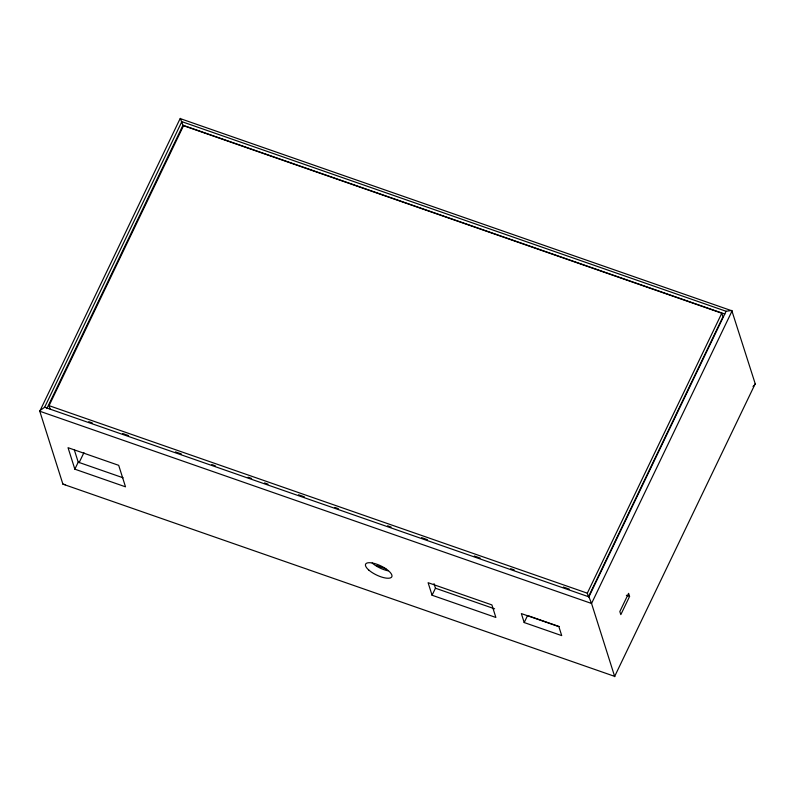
<?xml version="1.0" encoding="UTF-8"?>
<svg xmlns="http://www.w3.org/2000/svg" width="795" height="795" viewBox="0 0 795 795"><rect width="100%" height="100%" fill="white"/><g stroke="black" fill="none" stroke-linecap="round" stroke-linejoin="round"><path stroke-width="1.19" d="M46.855 408.59L182.959 125.242L180.266 118.306L39.78 411.234L62.904 484.135L65.478 484.702M614.475 676.227L614.734 676.694L591.55 603.465L39.78 411.234L39.82 410.697L44.649 407.239L181.826 121.655L726.093 311.272L731.768 310.467L755.22 383.766L754.028 385.674M50.194 409.236L49.061 405.659L183.536 125.69L721.79 313.22L722.933 316.798L588.459 596.767L587.316 593.179L721.79 313.22M74.849 469.179L68.032 447.684L118.694 465.333L125.511 486.828L74.849 469.179L78.218 462.163L74.273 449.712M79.093 462.72L83.932 452.653M432.073 595.236L428.098 582.695L491.896 604.916L495.871 617.457L432.073 595.236L435.451 588.211L434 583.649M524.193 622.545L521.351 613.591L558.875 626.659L561.717 635.612L524.193 622.545L527.562 615.519L559.223 626.549M180.326 118.634L732.096 310.865L591.55 603.465L588.916 596.856L726.093 311.272M629.58 596.419L620.825 614.644L619.842 611.544L628.597 593.318L629.58 596.419L626.361 595.296M755.22 383.766L614.674 676.366L62.904 484.135M752.994 386.42L753.541 386.042M182.959 125.242L724.881 314.035M49.061 405.659L587.316 593.179M88.732 421.688L92.24 422.91M122.718 433.523L128.571 435.571M175.457 451.898L181.31 453.945M211.788 464.558L215.296 465.781M248.12 477.219L251.627 478.441M264.526 482.933L268.034 484.155M298.513 494.768L304.366 496.815M334.844 507.429L338.352 508.651M387.582 525.803L391.09 527.025M421.569 537.639L427.422 539.686M474.307 556.013L480.16 558.06M510.638 568.673L514.156 569.896M563.377 587.048L569.23 589.085M44.649 407.239L588.916 596.856M376.671 565.593L385.863 568.793M78.218 462.163L123.126 477.805M435.451 588.211L494.609 608.821M388.089 570.83A14.539 5.038 25.7 0 1 372.199 563.049M368.82 570.075A14.539 5.038 25.7 0 0 391.349 577.379A14.539 5.038 25.7 0 0 376.005 563.953A14.539 5.038 25.7 0 0 368.82 570.075"/></g></svg>
